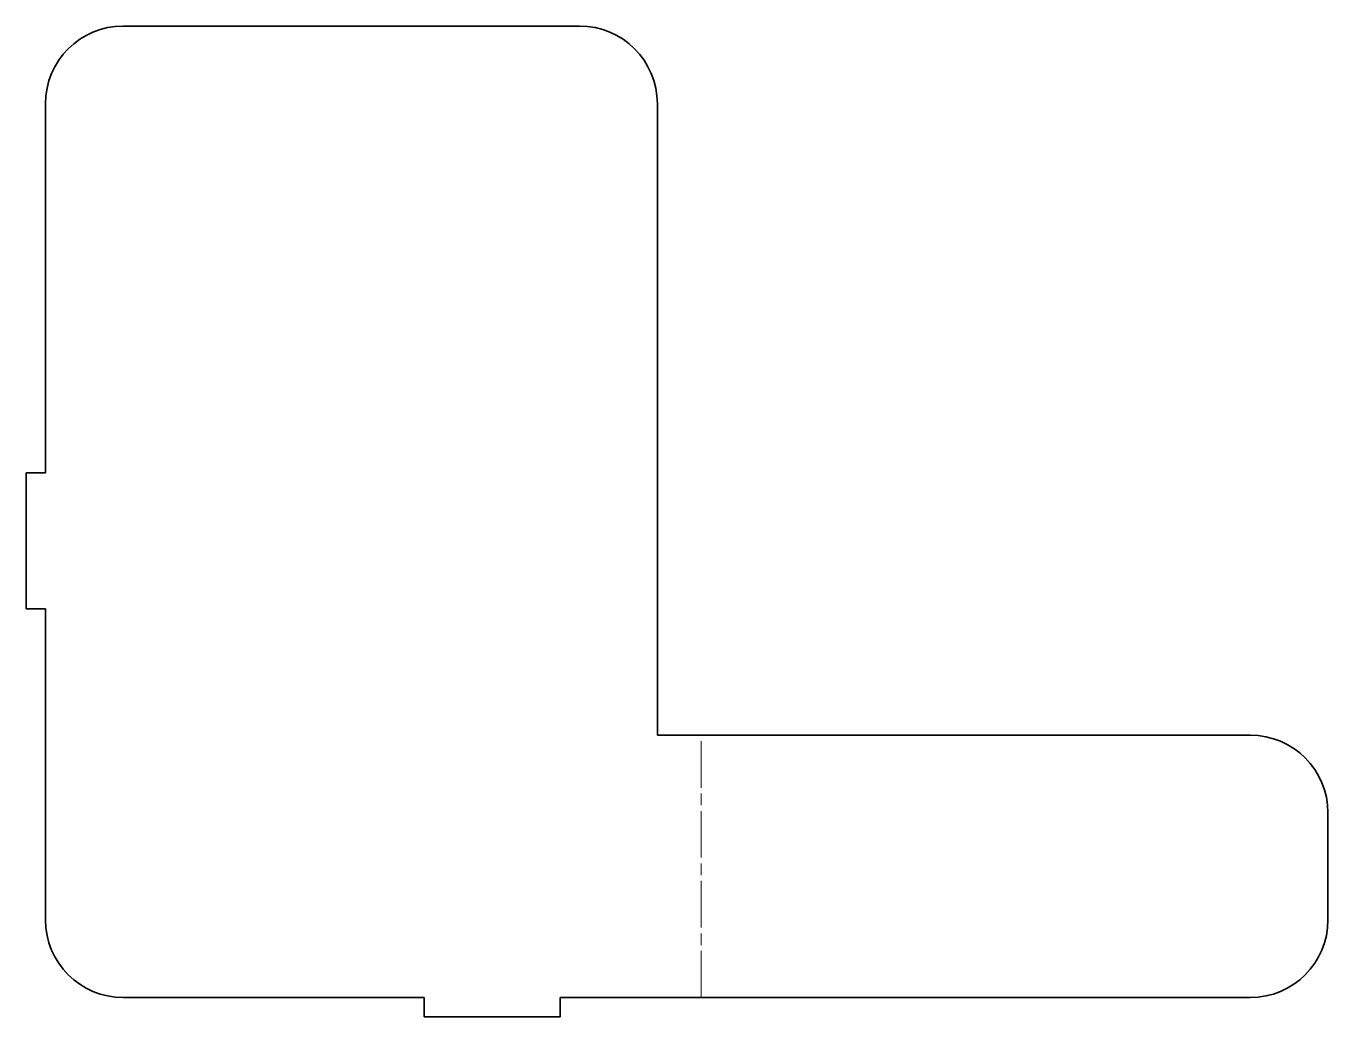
# Model space of a CAD drawing. Header units: inches. Extents: x 0 to 67, y 0 to 51.
import ezdxf

# ---------------------------------------------------------------- set-up
doc = ezdxf.new("R2010")
doc.units = ezdxf.units.IN
doc.header["$MEASUREMENT"] = 0
doc.linetypes.add('Chain', pattern=[13.68, 9.12, -1.14, 2.28, -1.14])
doc.layers.add('SIMUMAK Bend Centerline (ISO)', color=7, linetype='Chain', lineweight=9)
doc.layers.add('SIMUMAK Visible (ISO)', color=7, linetype='Continuous', lineweight=35)

# ---------------------------------------------------------------- blocks, each defined once
blk = doc.blocks.new('CDR-AU-31-REFI-01_Sheet_3_CDR-AU-31-REFI-01 (Desplegada)')
at = {"layer": 'SIMUMAK Bend Centerline (ISO)', "ltscale": 0.263158}
blk.add_line((1.25, -24.5), (1.25, -11), dxfattribs=at)
at = {"layer": 'SIMUMAK Visible (ISO)'}
for p, q in [((-5.012, 25.5), (-28.512, 25.5)), ((-32.512, 21.5), (-32.512, 2.5)), ((-1.012, -11), (-1.012, 21.5)), ((-33.512, 2.5), (-33.512, -4.5)), ((-32.512, 2.5), (-33.512, 2.5)), ((-33.512, -4.5), (-32.512, -4.5)), ((-32.512, -4.5), (-32.512, -20.5)), ((29.512, -11), (-1.012, -11)), ((33.512, -15), (33.512, -20.5)), ((-28.512, -24.5), (-13.012, -24.5)), ((-13.012, -24.5), (-13.012, -25.5)), ((-6.012, -25.5), (-6.012, -24.5)), ((-6.012, -24.5), (29.512, -24.5)), ((-13.012, -25.5), (-6.012, -25.5))]:
    blk.add_line(p, q, dxfattribs=at)
at = {"layer": 'SIMUMAK Visible (ISO)', "extrusion": (0, 0, -1)}
for centre, start, end in [((28.512, 21.5), 0, 90), ((5.012, 21.5), 90, 180), ((-29.512, -15), 90, 180), ((28.512, -20.5), 270, 360), ((-29.512, -20.5), 180, 270)]:
    blk.add_arc(centre, 4, start, end, dxfattribs=at)

msp = doc.modelspace()

# ---------------------------------------------------------------- block references
msp.add_blockref('CDR-AU-31-REFI-01_Sheet_3_CDR-AU-31-REFI-01 (Desplegada)', (33.512, 25.5))

doc.saveas('drawing.dxf')
